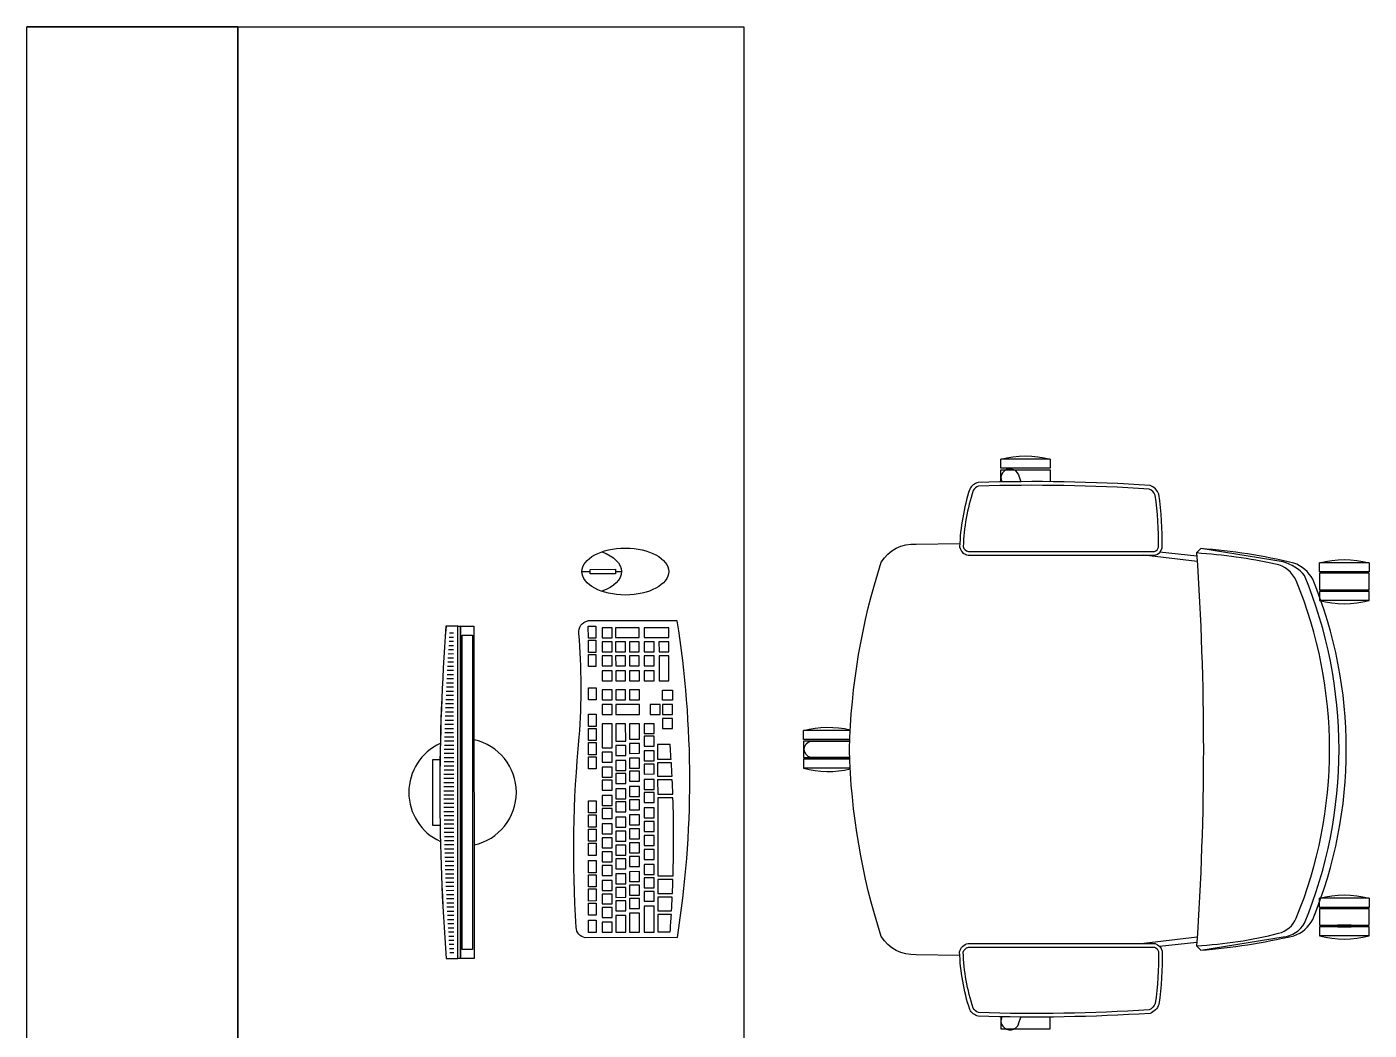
# Model space of a CAD drawing. Header units: inches. Extents: x -605 to 2991212, y -2872845 to 0.
# Drawn here: x 2406417 to 2407872, y -2760542 to -2759455 of the extents above; entities that cross this region are included whole.
import ezdxf

# ---------------------------------------------------------------- set-up
doc = ezdxf.new("R2010")
doc.units = ezdxf.units.IN
doc.header["$LTSCALE"] = 600
doc.header["$MEASUREMENT"] = 0
doc.layers.add('M10-DOLAP', color=33, linetype='Continuous')
doc.layers.add('NOITHAT', color=21, linetype='Continuous')

# ---------------------------------------------------------------- blocks, each defined once
blk = doc.blocks.new('TECLADO')
blk.add_lwpolyline([(-0.188, -0.0209, -0.367609), (-0.1755, -0.0101, -0.040821), (0.0537, -0.0138, 0.038828), (0.1784, -0.0135, -0.423081), (0.1934, -0.0244, -0.532006)], format="xyb")
for points in [[(-0.188, -0.1319), (-0.188, -0.0209)], [(0.1934, -0.1319), (0.1934, -0.0244)], [(0.2529, -0.0172), (0.2529, -0.0269)], [(0.2529, -0.0576), (0.2529, -0.0647)]]:
    blk.add_lwpolyline(points)
for points in [[(-0.1816, -0.0248), (-0.1669, -0.0248), (-0.1669, -0.034), (-0.1816, -0.034)], [(-0.1609, -0.0248), (-0.1463, -0.0248), (-0.1463, -0.034), (-0.1609, -0.034)], [(-0.1438, -0.0248), (-0.1292, -0.0248), (-0.1292, -0.034), (-0.1438, -0.034)], [(-0.1267, -0.0248), (-0.1121, -0.0248), (-0.1121, -0.034), (-0.1267, -0.034)], [(-0.1097, -0.0248), (-0.095, -0.0248), (-0.095, -0.034), (-0.1097, -0.034)], [(-0.089, -0.0248), (-0.0743, -0.0248), (-0.0743, -0.034), (-0.089, -0.034)], [(-0.0719, -0.0248), (-0.0572, -0.0248), (-0.0572, -0.034), (-0.0719, -0.034)], [(-0.0548, -0.0248), (-0.0402, -0.0248), (-0.0402, -0.034), (-0.0548, -0.034)], [(-0.0377, -0.0248), (-0.0231, -0.0248), (-0.0231, -0.034), (-0.0377, -0.034)], [(0.0153, -0.0248), (0.0299, -0.0248), (0.0299, -0.034), (0.0153, -0.034)], [(0.0323, -0.0248), (0.047, -0.0248), (0.047, -0.034), (0.0323, -0.034)], [(0.0494, -0.0248), (0.0641, -0.0248), (0.0641, -0.034), (0.0494, -0.034)], [(0.0665, -0.0248), (0.0812, -0.0248), (0.0812, -0.034), (0.0665, -0.034)], [(0.0983, -0.0248), (0.1129, -0.0248), (0.1129, -0.034), (0.0983, -0.034)], [(0.1385, -0.0248), (0.1531, -0.0248), (0.1531, -0.034), (0.1385, -0.034)], [(0.1556, -0.0248), (0.1702, -0.0248), (0.1702, -0.034), (0.1556, -0.034)], [(0.1726, -0.0248), (0.1873, -0.0248), (0.1873, -0.034), (0.1726, -0.034)], [(0.2501, -0.0269), (0.2556, -0.0269), (0.2556, -0.0576), (0.2501, -0.0576)], [(-0.1812, -0.0534), (-0.1692, -0.0534), (-0.1692, -0.0414), (-0.1812, -0.0414)], [(-0.1635, -0.0534), (-0.1515, -0.0534), (-0.1515, -0.0414), (-0.1635, -0.0414)], [(-0.1474, -0.0534), (-0.1354, -0.0534), (-0.1354, -0.0414), (-0.1474, -0.0414)], [(-0.1312, -0.0534), (-0.1192, -0.0534), (-0.1192, -0.0414), (-0.1312, -0.0414)], [(-0.113, -0.0534), (-0.101, -0.0534), (-0.101, -0.0414), (-0.113, -0.0414)], [(-0.0965, -0.0534), (-0.0845, -0.0534), (-0.0845, -0.0414), (-0.0965, -0.0414)], [(-0.0796, -0.0534), (-0.0676, -0.0534), (-0.0676, -0.0414), (-0.0796, -0.0414)], [(-0.0629, -0.0534), (-0.0509, -0.0534), (-0.0509, -0.0414), (-0.0629, -0.0414)], [(-0.0445, -0.0534), (-0.0325, -0.0534), (-0.0325, -0.0414), (-0.0445, -0.0414)], [(-0.0288, -0.0534), (-0.0168, -0.0534), (-0.0168, -0.0414), (-0.0288, -0.0414)], [(-0.0102, -0.0534), (0.0018, -0.0534), (0.0018, -0.0414), (-0.0102, -0.0414)], [(0.0055, -0.0534), (0.0175, -0.0534), (0.0175, -0.0414), (0.0055, -0.0414)], [(0.0234, -0.0534), (0.0354, -0.0534), (0.0354, -0.0414), (0.0234, -0.0414)], [(0.0406, -0.0534), (0.0697, -0.0534), (0.0697, -0.0414), (0.0406, -0.0414)], [(0.0808, -0.0534), (0.0928, -0.0534), (0.0928, -0.0414), (0.0808, -0.0414)], [(0.0986, -0.0534), (0.1106, -0.0534), (0.1106, -0.0414), (0.0986, -0.0414)], [(0.1214, -0.0534), (0.1334, -0.0534), (0.1334, -0.0414), (0.1214, -0.0414)], [(0.1394, -0.0534), (0.1514, -0.0534), (0.1514, -0.0414), (0.1394, -0.0414)], [(0.1564, -0.0534), (0.1684, -0.0534), (0.1684, -0.0414), (0.1564, -0.0414)], [(0.1733, -0.0534), (0.1853, -0.0534), (0.1853, -0.0414), (0.1733, -0.0414)], [(-0.1812, -0.0697), (-0.1612, -0.0697), (-0.1612, -0.0577), (-0.1812, -0.0577)], [(-0.1555, -0.0697), (-0.1435, -0.0697), (-0.1435, -0.0577), (-0.1555, -0.0577)], [(-0.1394, -0.0697), (-0.1274, -0.0697), (-0.1274, -0.0577), (-0.1394, -0.0577)], [(-0.1232, -0.0697), (-0.1112, -0.0697), (-0.1112, -0.0577), (-0.1232, -0.0577)], [(-0.105, -0.0697), (-0.093, -0.0697), (-0.093, -0.0577), (-0.105, -0.0577)], [(-0.0885, -0.0697), (-0.0765, -0.0697), (-0.0765, -0.0577), (-0.0885, -0.0577)], [(-0.0716, -0.0697), (-0.0596, -0.0697), (-0.0596, -0.0577), (-0.0716, -0.0577)], [(-0.0549, -0.0697), (-0.0429, -0.0697), (-0.0429, -0.0577), (-0.0549, -0.0577)], [(-0.0365, -0.0697), (-0.0245, -0.0697), (-0.0245, -0.0577), (-0.0365, -0.0577)], [(-0.0208, -0.0697), (-0.0088, -0.0697), (-0.0088, -0.0577), (-0.0208, -0.0577)], [(-0.0022, -0.0697), (0.0098, -0.0697), (0.0098, -0.0577), (-0.0022, -0.0577)], [(0.0135, -0.0697), (0.0255, -0.0697), (0.0255, -0.0577), (0.0135, -0.0577)], [(0.0314, -0.0697), (0.0434, -0.0697), (0.0434, -0.0577), (0.0314, -0.0577)], [(0.0486, -0.0697), (0.0697, -0.0697), (0.0697, -0.0577), (0.0486, -0.0577)], [(0.0808, -0.0862), (0.0928, -0.0862), (0.0928, -0.0577), (0.0808, -0.0577)], [(0.0986, -0.0697), (0.1106, -0.0697), (0.1106, -0.0577), (0.0986, -0.0577)], [(0.1214, -0.0697), (0.1334, -0.0697), (0.1334, -0.0577), (0.1214, -0.0577)], [(0.1394, -0.0697), (0.1514, -0.0697), (0.1514, -0.0577), (0.1394, -0.0577)], [(0.1564, -0.0697), (0.1684, -0.0697), (0.1684, -0.0577), (0.1564, -0.0577)], [(0.1733, -0.0862), (0.1853, -0.0862), (0.1853, -0.0577), (0.1733, -0.0577)], [(-0.1812, -0.0862), (-0.1586, -0.0862), (-0.1586, -0.0742), (-0.1812, -0.0742)], [(-0.1529, -0.0862), (-0.1409, -0.0862), (-0.1409, -0.0742), (-0.1529, -0.0742)], [(-0.1368, -0.0862), (-0.1248, -0.0862), (-0.1248, -0.0742), (-0.1368, -0.0742)], [(-0.1205, -0.0862), (-0.1085, -0.0862), (-0.1085, -0.0742), (-0.1205, -0.0742)], [(-0.1024, -0.0862), (-0.0904, -0.0862), (-0.0904, -0.0742), (-0.1024, -0.0742)], [(-0.0858, -0.0862), (-0.0738, -0.0862), (-0.0738, -0.0742), (-0.0858, -0.0742)], [(-0.0689, -0.0862), (-0.0569, -0.0862), (-0.0569, -0.0742), (-0.0689, -0.0742)], [(-0.0522, -0.0862), (-0.0402, -0.0862), (-0.0402, -0.0742), (-0.0522, -0.0742)], [(-0.0339, -0.0862), (-0.0219, -0.0862), (-0.0219, -0.0742), (-0.0339, -0.0742)], [(-0.0181, -0.0862), (-0.0061, -0.0862), (-0.0061, -0.0742), (-0.0181, -0.0742)], [(0.0004, -0.0862), (0.0124, -0.0862), (0.0124, -0.0742), (0.0004, -0.0742)], [(0.0162, -0.0862), (0.0282, -0.0862), (0.0282, -0.0742), (0.0162, -0.0742)], [(0.034, -0.0862), (0.046, -0.0862), (0.046, -0.0742), (0.034, -0.0742)], [(0.0512, -0.0862), (0.0697, -0.0862), (0.0697, -0.0742), (0.0512, -0.0742)], [(0.0986, -0.0862), (0.1106, -0.0862), (0.1106, -0.0742), (0.0986, -0.0742)], [(0.1214, -0.0862), (0.1334, -0.0862), (0.1334, -0.0742), (0.1214, -0.0742)], [(0.1394, -0.0862), (0.1514, -0.0862), (0.1514, -0.0742), (0.1394, -0.0742)], [(0.1564, -0.0862), (0.1684, -0.0862), (0.1684, -0.0742), (0.1564, -0.0742)], [(-0.1812, -0.104), (-0.1499, -0.104), (-0.1499, -0.092), (-0.1812, -0.092)], [(-0.1442, -0.104), (-0.1322, -0.104), (-0.1322, -0.092), (-0.1442, -0.092)], [(-0.1281, -0.104), (-0.1161, -0.104), (-0.1161, -0.092), (-0.1281, -0.092)], [(-0.1119, -0.104), (-0.0999, -0.104), (-0.0999, -0.092), (-0.1119, -0.092)], [(-0.0937, -0.104), (-0.0817, -0.104), (-0.0817, -0.092), (-0.0937, -0.092)], [(-0.0771, -0.104), (-0.0651, -0.104), (-0.0651, -0.092), (-0.0771, -0.092)], [(-0.0602, -0.104), (-0.0482, -0.104), (-0.0482, -0.092), (-0.0602, -0.092)], [(-0.0435, -0.104), (-0.0315, -0.104), (-0.0315, -0.092), (-0.0435, -0.092)], [(-0.0252, -0.104), (-0.0132, -0.104), (-0.0132, -0.092), (-0.0252, -0.092)], [(-0.0094, -0.104), (0.0026, -0.104), (0.0026, -0.092), (-0.0094, -0.092)], [(0.0091, -0.104), (0.0211, -0.104), (0.0211, -0.092), (0.0091, -0.092)], [(0.0249, -0.104), (0.0369, -0.104), (0.0369, -0.092), (0.0249, -0.092)], [(0.0427, -0.104), (0.0547, -0.104), (0.0547, -0.092), (0.0427, -0.092)], [(0.0577, -0.104), (0.0697, -0.104), (0.0697, -0.092), (0.0577, -0.092)], [(0.1214, -0.104), (0.1334, -0.104), (0.1334, -0.092), (0.1214, -0.092)], [(0.1394, -0.104), (0.1514, -0.104), (0.1514, -0.092), (0.1394, -0.092)], [(0.1564, -0.104), (0.1684, -0.104), (0.1684, -0.092), (0.1564, -0.092)], [(0.1733, -0.1219), (0.1853, -0.1219), (0.1853, -0.092), (0.1733, -0.092)], [(0.0809, -0.1114), (0.0929, -0.1114), (0.0929, -0.0994), (0.0809, -0.0994)], [(0.1214, -0.1219), (0.1514, -0.1219), (0.1514, -0.1099), (0.1214, -0.1099)], [(0.1564, -0.1219), (0.1684, -0.1219), (0.1684, -0.1099), (0.1564, -0.1099)], [(0.0639, -0.1261), (0.0759, -0.1261), (0.0759, -0.1141), (0.0639, -0.1141)], [(0.0809, -0.1261), (0.0929, -0.1261), (0.0929, -0.1141), (0.0809, -0.1141)], [(0.1099, -0.1261), (0.0979, -0.1261), (0.0979, -0.1141), (0.1099, -0.1141)]]:
    blk.add_lwpolyline(points, close=True)
for points in [[(-0.1603, -0.1082), (-0.1808, -0.1082), (-0.1808, -0.1232, 0.00337), (-0.1603, -0.1246)], [(-0.1392, -0.1082), (-0.1558, -0.1082), (-0.1558, -0.1249, 0.002734), (-0.1392, -0.1257)], [(-0.1181, -0.1082), (-0.1348, -0.1082), (-0.1348, -0.1259, 0.002732), (-0.1181, -0.1266)], [(-0.0196, -0.1082), (-0.1137, -0.1082), (-0.1137, -0.1267, 0.015426), (-0.0196, -0.1266)], [(0.0019, -0.1082), (-0.0152, -0.1082), (-0.0152, -0.1265, 0.002793), (0.0019, -0.1258)], [(0.0226, -0.1082), (0.0063, -0.1082), (0.0063, -0.1256, 0.002674), (0.0226, -0.1247)], [(0.0445, -0.1082), (0.027, -0.1082), (0.027, -0.1244, 0.002863), (0.0445, -0.1232)]]:
    blk.add_lwpolyline(points, format="xyb", close=True)
blk.add_arc((0.0027, 1.0649), 1.2118, 260.9456, 279.0544)
blk.add_ellipse((0.2529, -0.0694), major_axis=(0, 0.0522), ratio=0.541356)
at = {"extrusion": (0, 0, -1)}
blk.add_ellipse((0.2529, -0.0126), major_axis=(0, -0.0522), ratio=0.541356, start_param=5.288733, end_param=7.277638, dxfattribs=at)
blk = doc.blocks.new('LCD')
h = blk.add_hatch()
h.set_pattern_fill('_USER', color=256, scale=0.005, angle=90, style=0, pattern_type=0)
h.set_pattern_definition([(90, (-0.195, -0.0541057), (-0.005, 3e-19), [])])
h.paths.add_polyline_path([(0.195, -0.0495, 0.036895), (-0.195, -0.0495), (-0.195, -0.0541), (0.195, -0.0541)])
for points in [[(0.0392, -0.0376), (0.0392, -0.0284), (-0.0394, -0.0284), (-0.0394, -0.0376)], [(-0.2, -0.0449), (-0.2, -0.0591)], [(0.2, -0.0591), (0.2, -0.0449)]]:
    blk.add_lwpolyline(points)
blk.add_lwpolyline([(-0.2, -0.0449), (-0.2, -0.0591), (0.2, -0.0591), (0.2, -0.0449, 0.037772)], format="xyb", close=True)
for points in [[(-0.2, -0.0623), (-0.2, -0.0591), (0.2, -0.0591), (0.2, -0.0623)], [(-0.2, -0.0623), (0.2, -0.0623), (0.2, -0.0785), (-0.2, -0.0785)], [(-0.1892, -0.0643), (0.1892, -0.0643), (0.1892, -0.0767), (-0.1892, -0.0767)]]:
    blk.add_lwpolyline(points, close=True)
for centre, radius, start, end in [((0, -0.0648), 0.0648, 24.4037, 155.5963), ((0, -2.6886), 2.6512, 85.6737, 94.3263), ((0, -0.0648), 0.0648, 192.2862, 347.7138)]:
    blk.add_arc(centre, radius, start, end)

msp = doc.modelspace()

# ---------------------------------------------------------------- linework, layer by layer
at = {"layer": 'NOITHAT', "linetype": 'Continuous'}
for points in [[(2406645.5, -2759454.8), (2406416.7, -2759454.8)], [(2407526, -2759923.3), (2407472.3, -2759923.3)], [(2407472.4, -2759948), (2407472.4, -2759934.9), (2407526.1, -2759934.9), (2407526.1, -2759947.8)], [(2407491.8, -2759940.4), (2407494.1, -2759947.8)], [(2407685.3, -2760034.4), (2407627.4, -2760027.4)], [(2407684.9, -2760028.5), (2407644.6, -2760024.3)], [(2407871.6, -2760035.7), (2407817.9, -2760035.7)], [(2407871.6, -2760076.5), (2407817.9, -2760076.5)], [(2407309.1, -2760217.4), (2407258.6, -2760217.4)], [(2407308.6, -2760228.8), (2407258.7, -2760228.8), (2407258.7, -2760246.7), (2407308.6, -2760246.7)], [(2407309.1, -2760258.3), (2407258.6, -2760258.3)], [(2407871.6, -2760399.2), (2407817.9, -2760399.2)], [(2407685.3, -2760441.3), (2407627.4, -2760448.4)], [(2407684.9, -2760447.2), (2407644.6, -2760451.4)], [(2407871.6, -2760440), (2407817.9, -2760440)], [(2407472.4, -2760527.7), (2407472.4, -2760540.9), (2407526.1, -2760540.9), (2407526.1, -2760528)], [(2407491.8, -2760535.4), (2407494.1, -2760528)]]:
    msp.add_lwpolyline(points, dxfattribs=at)
for points in [[(2406416.7, -2761100.7), (2406416.7, -2759454.8), (2406645.5, -2759454.8), (2406645.5, -2761100.7)], [(2407194, -2759454.8), (2407194, -2761100.7), (2406645.5, -2761100.7), (2406645.5, -2759454.8)], [(2407871.7, -2760064.9), (2407871.7, -2760047), (2407818, -2760047), (2407818, -2760064.9)], [(2407852.2, -2760045.5), (2407852.2, -2760047), (2407837.6, -2760047), (2407837.6, -2760045.5)], [(2407852.2, -2760064.9), (2407852.2, -2760066.6), (2407837.6, -2760066.6), (2407837.6, -2760064.9)], [(2407871.7, -2760428.5), (2407871.7, -2760410.6), (2407818, -2760410.6), (2407818, -2760428.5)], [(2407852.2, -2760409.1), (2407852.2, -2760410.6), (2407837.6, -2760410.6), (2407837.6, -2760409.1)], [(2407852.2, -2760430.1), (2407852.2, -2760428.5), (2407837.5, -2760428.5), (2407837.6, -2760430.1)]]:
    msp.add_lwpolyline(points, close=True, dxfattribs=at)
for points in [[(2407526, -2759923.3), (2407526, -2759933.2), (2407472.3, -2759933.2), (2407472.3, -2759923.3, -0.132264)], [(2407647.4, -2760019.3, 0.036942), (2407643.8, -2759961.3, 0.205386), (2407634.2, -2759951.8, 0.023869), (2407447.8, -2759948.6, 0.207684), (2407438.8, -2759955.8, 0.069937), (2407427.8, -2760018.5, 0.314992), (2407437, -2760027.3), (2407639.8, -2760027.4, 0.2627)], [(2407643.4, -2760018.8, 0.036286), (2407639.9, -2759962.4, 0.184954), (2407633.3, -2759955.7, 0.023722), (2407448.4, -2759952.6, 0.189455), (2407442.4, -2759957.4, 0.068952), (2407431.7, -2760018.1, 0.289319), (2407437.3, -2760023.4), (2407639.1, -2760023.4, 0.228492)], [(2407684.7, -2760025, -0.034196), (2407684.7, -2760450.7, 0.048918), (2407773.6, -2760437.2, 0.23913), (2407792.7, -2760420.8, 0.197425), (2407792.7, -2760055, 0.232708), (2407770.3, -2760037, 0.033538)], [(2407871.6, -2760035.7), (2407871.6, -2760045.5), (2407817.9, -2760045.5), (2407817.9, -2760035.7, -0.132264)], [(2407871.6, -2760076.5), (2407871.6, -2760066.6), (2407817.9, -2760066.6), (2407817.9, -2760076.5, 0.132264)], [(2407871.6, -2760399.2), (2407871.6, -2760409.1), (2407817.9, -2760409.1), (2407817.9, -2760399.2, -0.132264)], [(2407871.6, -2760440), (2407871.6, -2760430.2), (2407817.9, -2760430.2), (2407817.9, -2760440, 0.132264)], [(2407647.4, -2760456.5, -0.036942), (2407643.8, -2760514.4, -0.205386), (2407634.2, -2760524, -0.023869), (2407447.8, -2760527.1, -0.207684), (2407438.8, -2760519.9, -0.069937), (2407427.8, -2760457.3, -0.314992), (2407437, -2760448.4), (2407639.8, -2760448.4, -0.2627)], [(2407643.4, -2760457, -0.036286), (2407639.9, -2760513.4, -0.184954), (2407633.3, -2760520.1, -0.023722), (2407448.4, -2760523.2, -0.189455), (2407442.4, -2760518.3, -0.068952), (2407431.7, -2760457.7, -0.289319), (2407437.3, -2760452.4), (2407639.1, -2760452.3, -0.228492)]]:
    msp.add_lwpolyline(points, format="xyb", close=True, dxfattribs=at)
for points in [[(2407427.9, -2760461.1), (2407380.6, -2760460.4, -0.271607), (2407342.9, -2760440.8, -0.071293), (2407308.3, -2760237.9, -0.071293), (2407342.9, -2760034.9, -0.271607), (2407380.6, -2760015.3), (2407427.9, -2760014.6)], [(2407684.7, -2760450.7), (2407689.2, -2760455.5), (2407778.5, -2760441.1, 0.246313), (2407801.7, -2760426.2, 0.198235), (2407801.7, -2760049.5, 0.149718), (2407778.5, -2760034.6), (2407689.2, -2760020.2), (2407684.7, -2760025)], [(2407689.2, -2760455.5, 0.036562), (2407790.1, -2760439.9, 0.18741), (2407810.6, -2760422.2, 0.197175), (2407810.6, -2760053.5, 0.17293), (2407790.1, -2760035.9, 0.039433), (2407689.2, -2760020.2)], [(2407308.7, -2760227.3), (2407258.6, -2760227.3), (2407258.6, -2760217.4, -0.124353), (2407309.2, -2760216.7, -0.124353)], [(2407308.6, -2760246.7), (2407266.4, -2760246.7, -0.791848), (2407266.4, -2760228.8), (2407308.6, -2760228.8)], [(2407308.7, -2760248.4), (2407258.6, -2760248.4), (2407258.6, -2760258.3, 0.124348), (2407309.2, -2760259.1, 0.124348)]]:
    msp.add_lwpolyline(points, format="xyb", dxfattribs=at)
for centre, start, end in [((2407482.5, -2759943.9), 20.7248, 204.5195), ((2407482.5, -2760531.9), 155.4805, 339.2752)]:
    msp.add_arc(centre, 9.95, start, end, dxfattribs=at)

# ---------------------------------------------------------------- block references
at = {"layer": 'M10-DOLAP', "linetype": 'Continuous', "xscale": 899.9999999999999, "yscale": 899.9999999999999, "zscale": 899.9999999999999, "rotation": 90.0313814279098}
for name, p in [('TECLADO', (2407003.1, -2760272.8)), ('LCD', (2406830.7, -2760284.5))]:
    msp.add_blockref(name, p, dxfattribs=at)

doc.saveas('drawing.dxf')
